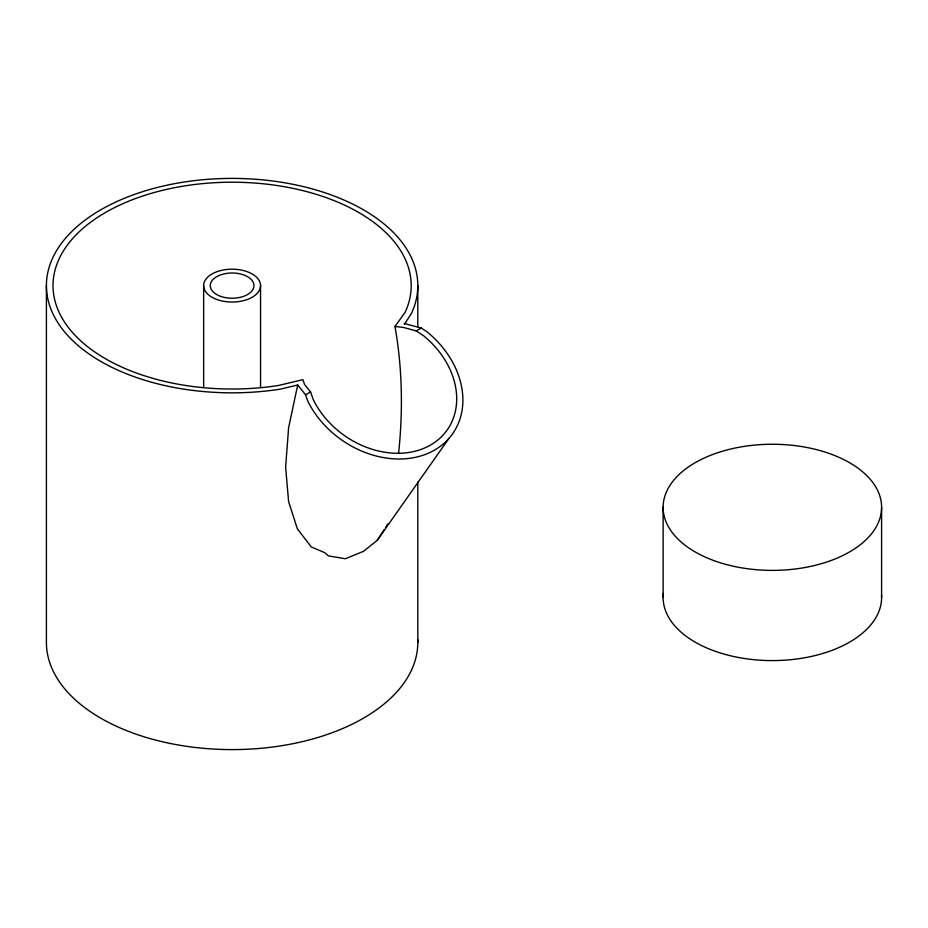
<?xml version="1.0" encoding="UTF-8"?>
<svg xmlns="http://www.w3.org/2000/svg" width="928" height="928" viewBox="0 0 928 928"><rect width="100%" height="100%" fill="white"/><g stroke="black" fill="none" stroke-linecap="round" stroke-linejoin="round"><path stroke-width="1.39" d="M398.576 453.514C403.054 411.324 402.427 368.288 394.98 326.47L405.095 312.376A179.092 103.402 0 0 0 247.718 182.607A179.092 103.402 0 0 0 53.696 294.628A179.092 103.402 0 0 0 278.458 385.491L302.876 379.656L304.593 384.586L310.59 391.929L313.165 399.4A80.782 63.707 35.1 0 0 430.604 445.011A80.782 63.707 35.1 0 0 423.504 335.692L416.243 330.925L403.529 327.468L394.98 326.47M404.364 324.301L411.487 313.362A185.704 107.219 0 0 0 248.286 178.802A185.704 107.219 0 0 0 47.108 294.953A185.704 107.219 0 0 0 280.163 389.18L297.714 384.981L288.608 427.715L285.627 467.109L288.608 501.584L297.343 528.798L311.228 546.905L324.962 552.775L328.454 555.895L345.32 558.749L363.416 551.383L377.302 540.282L448.827 438.538M377.302 540.282L384.157 529.656M385.677 527.301L387.962 523.752M404.214 323.489L421.254 328.036L426.973 331.772A87.394 68.927 35.1 0 1 434.652 450.045A87.394 68.927 35.1 0 1 307.597 400.699L305.579 394.818L310.59 391.929M416.243 330.925L421.254 328.036M305.579 394.818L297.714 384.981M881.6 507.651A109.237 63.069 0 0 1 717.251 561.776A109.237 63.069 0 0 1 718.237 452.539A109.237 63.069 0 0 1 881.6 507.651L881.6 597.852M663.126 506.99L663.126 597.203M417.809 285.615L417.809 327.503M417.809 482.05L417.809 642.385M260.559 285.615A28.455 16.426 0 0 1 217.871 299.848A28.455 16.426 0 0 1 217.871 271.382A28.455 16.426 0 0 1 260.559 285.615L260.559 386.999M203.65 285.615L203.65 386.999M46.4 285.615L46.4 642.385A185.704 107.219 0 0 0 234.517 749.592A185.704 107.219 0 0 0 417.751 639.601M881.519 595.126A109.237 63.069 0 0 1 770.6 660.585A109.237 63.069 0 0 1 663.392 593.096M221.177 296.542A21.843 12.609 0 0 0 253.947 285.615A21.843 12.609 0 0 0 221.177 274.688A21.843 12.609 0 0 0 221.177 296.542"/></g></svg>
